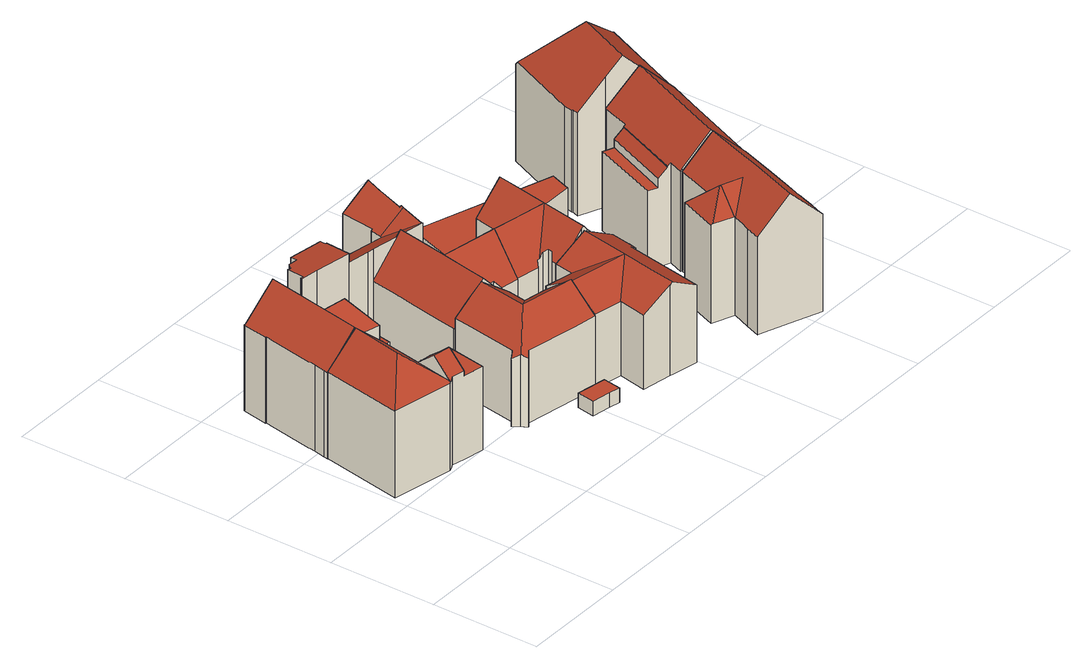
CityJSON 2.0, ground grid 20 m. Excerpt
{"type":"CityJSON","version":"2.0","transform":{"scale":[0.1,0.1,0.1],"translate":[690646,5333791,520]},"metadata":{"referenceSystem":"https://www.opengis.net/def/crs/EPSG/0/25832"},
"CityObjects":{
"building1":{"type":"Building","attributes":{"Gemeindeschluessel":"09162000","HoeheDach":"542.280","HoeheGrund":"520.680","Methode":"2000","NiedrigsteTraufeDesGebaeudes":"536.258","Geometrietyp2DReferenz":"3000","function":"31001_9998","roofType":"3200","measuredHeight":21.6,"storeysAboveGround":4},"geometry":[{"type":"MultiSurface","lod":"2","boundaries":[[[0,1,2,3,4,5]],[[5,4,6,7,8,9]],[[10,11,12,13,14,15]],[[16,17,18,19,20,21,22,23,24]],[[25,22,21]],[[26,7,6,27]],[[28,29,15,14]],[[23,22,25,30,8,31,32,33,34,11,10,15,29,35,36]],[[24,23,36,37]],[[38,39,40,41]],[[40,39,3,2,1]],[[16,24,37,42,43]],[[20,0,5,9,25,21]],[[44,45,34,33,32,46]],[[35,29,28,47,48,49]],[[50,51,49,48]],[[4,3,39,38,52,27,6]],[[41,53,19,18,17,16,43,50,48,47,28,14,13,12,45,44,46,54,55,26,27,52,38]],[[37,36,35,49,51,42]],[[12,11,34,45]],[[46,32,31,54]],[[8,7,26,55,54,31]],[[9,8,30,25]],[[43,42,51,50]],[[53,41,40,1,0,20,19]]],"semantics":{"surfaces":[{"type":"WallSurface"},{"type":"RoofSurface"},{"type":"GroundSurface"}],"values":[0,1,0,0,0,0,0,1,1,0,1,0,1,0,0,0,0,2,1,0,0,0,0,0,0]}}]},
"building2":{"type":"Building","attributes":{"Gemeindeschluessel":"09162000","HoeheDach":"542.490","HoeheGrund":"520.620","Methode":"2000","NiedrigsteTraufeDesGebaeudes":"536.557","Geometrietyp2DReferenz":"3000","function":"31001_9998","roofType":"3100","measuredHeight":21.87,"storeysAboveGround":4},"geometry":[{"type":"MultiSurface","lod":"2","boundaries":[[[56,57,58,59]],[[58,57,60,61,62,63,64,65,66,67,68,69,70,71,72,73,74,75]],[[76,77,78,79]],[[80,81,82,83]],[[75,74,73,72,71,84,82,81,85,86,87,88,89,90,91,92,93,94,95]],[[93,92,91,90,89,88,87,96,97,98,99,100,101,102]],[[103,77,76,104]],[[105,106,107,108,109,110,64,63,62,61]],[[111,112,113,114,68,67,66,115]],[[56,116,105,61,60,57]],[[117,95,94,118]],[[71,70,119,120,84]],[[104,109,108,107,106,105,116,56,59,121,117,118,102,101,100,99,98,97,96,122,123,80,83,120,119,124,114,113,112,111,125,126,103]],[[79,78,127,115,66,65]],[[121,59,58,75,95,117]],[[122,86,85,123]],[[119,70,69,124]],[[83,82,84,120]],[[104,76,110,109]],[[124,69,68,114]],[[96,87,86,122]],[[118,94,93,102]],[[127,78,77,103,126,125,111,115]],[[64,110,76,79,65]],[[123,85,81,80]]],"semantics":{"surfaces":[{"type":"WallSurface"},{"type":"RoofSurface"},{"type":"GroundSurface"}],"values":[0,1,1,0,1,0,0,0,0,0,0,0,2,1,0,0,0,0,0,0,0,0,0,1,0]}}]},
"building3":{"type":"Building","attributes":{"Gemeindeschluessel":"09162000","HoeheDach":"527.062","HoeheGrund":"521.062","Methode":"3220","NiedrigsteTraufeDesGebaeudes":"527.062","Geometrietyp2DReferenz":"3000","function":"31001_2000","roofType":"9999","measuredHeight":6},"geometry":[{"type":"MultiSurface","lod":"2","boundaries":[[[128,129,130,131]],[[129,132,133,130]],[[132,134,135,133]],[[133,135,131,130]],[[134,128,131,135]],[[129,128,134,132]]],"semantics":{"surfaces":[{"type":"WallSurface"},{"type":"GroundSurface"},{"type":"RoofSurface"}],"values":[0,0,0,1,0,2]}}]},
"building4":{"type":"Building","attributes":{"Gemeindeschluessel":"09162000","HoeheDach":"523.861","HoeheGrund":"520.950","Methode":"1000","NiedrigsteTraufeDesGebaeudes":"523.861","Geometrietyp2DReferenz":"3000","function":"31001_2000","roofType":"1000","measuredHeight":2.91},"geometry":[{"type":"MultiSurface","lod":"2","boundaries":[[[136,137,138,139]],[[140,141,136,139,142,143,144,145,146,147]],[[146,148,149,147]],[[139,138,150,142]],[[143,151,152,144]],[[149,148,153,152,151,150,138,137,154,155]],[[140,155,154,141]],[[141,154,137,136]],[[145,153,148,146]],[[144,152,153,145]],[[147,149,155,140]],[[142,150,151,143]]],"semantics":{"surfaces":[{"type":"WallSurface"},{"type":"GroundSurface"},{"type":"RoofSurface"}],"values":[0,1,0,0,0,2,0,0,0,0,0,0]}}]},
"building5":{"type":"Building","attributes":{"Gemeindeschluessel":"09162000","HoeheDach":"538.760","HoeheGrund":"521.050","Methode":"2000","NiedrigsteTraufeDesGebaeudes":"533.647","Geometrietyp2DReferenz":"3000","function":"31001_9998","roofType":"3100","measuredHeight":17.71},"geometry":[{"type":"MultiSurface","lod":"2","boundaries":[[[156,157,158,159]],[[160,161,157,156,162,163]],[[164,165,166,167,168,169,170,158,157,161,160,171,172]],[[173,174,175,176]],[[177,178,179,176,167]],[[180,181,182,183]],[[175,174,183,182]],[[173,176,179,184]],[[185,186,187,184,179,178]],[[159,158,170,188]],[[187,186,189,190,191,192,193,194,195,196,197,198,163,162,156,159,188,180,183,174,173,184]],[[196,195,165,164,172,197]],[[172,171,160,163,198,197]],[[192,191,190,199,200,201]],[[189,186,185,202,199,190]],[[169,181,180,188,170]],[[176,175,182,181,169,168,167]],[[194,193,192,201,203,166,165,195]],[[203,201,200,199,202,185,178,177,167,166]]],"semantics":{"surfaces":[{"type":"WallSurface"},{"type":"RoofSurface"},{"type":"GroundSurface"}],"values":[0,0,1,0,1,0,0,0,0,0,2,0,0,0,0,0,1,0,1]}}]},
"building6":{"type":"Building","attributes":{"Gemeindeschluessel":"09162000","HoeheDach":"523.660","HoeheGrund":"521.026","Methode":"2000","NiedrigsteTraufeDesGebaeudes":"523.660","Geometrietyp2DReferenz":"3000","function":"31001_2000","roofType":"1000","measuredHeight":2.63},"geometry":[{"type":"MultiSurface","lod":"2","boundaries":[[[204,205,206,207]],[[208,209,205,204]],[[210,208,204,207,211]],[[211,212,213,210]],[[212,206,205,209,213]],[[207,206,212,211]],[[210,213,209,208]]],"semantics":{"surfaces":[{"type":"WallSurface"},{"type":"GroundSurface"},{"type":"RoofSurface"}],"values":[0,0,1,0,2,0,0]}}]},
"building7":{"type":"Building","attributes":{"Gemeindeschluessel":"09162000","HoeheDach":"539.975","HoeheGrund":"520.618","Methode":"2000","NiedrigsteTraufeDesGebaeudes":"535.111","Geometrietyp2DReferenz":"3000","function":"31001_9998","roofType":"2100","measuredHeight":19.36},"geometry":[{"type":"MultiSurface","lod":"2","boundaries":[[[214,215,216,124]],[[217,218,219,220,221,222,223,224,225,226,227,114,124,216,228,229,230,231,232,233,234,235,236,237,238,239,240,241,242,243]],[[226,244,245,227]],[[225,224,246,247,248]],[[249,221,220,250]],[[239,251,252,240]],[[253,254,232,231]],[[216,215,255,228]],[[242,256,257,243]],[[237,258,259,238]],[[236,260,258,237]],[[241,261,256,242]],[[262,263,248,247]],[[249,250,264,265,262,247,246,266,267]],[[261,241,240,252]],[[225,248,244,226]],[[236,235,265,268,260]],[[261,252,251,259,258,260,268,269,270,271,257,256]],[[220,219,264,250]],[[232,254,272,233]],[[219,218,270,269,264]],[[245,273,114,227]],[[228,255,274,229]],[[229,274,275,230]],[[272,276,234,233]],[[222,267,266,223]],[[271,217,243,257]],[[217,271,270,218]],[[264,269,268,265]],[[238,259,251,239]],[[223,266,246,224]],[[230,275,253,231]],[[114,273,214,124]],[[221,249,267,222]],[[245,244,248,263,276,272,254,253,275,274,255,215,214,273]],[[265,235,234,276,263,262]]],"semantics":{"surfaces":[{"type":"WallSurface"},{"type":"GroundSurface"},{"type":"RoofSurface"}],"values":[0,1,0,0,0,0,0,0,0,0,0,0,0,2,0,0,0,2,0,0,0,0,0,0,0,0,0,0,2,0,0,0,0,0,2,0]}}]},
"building8":{"type":"Building","attributes":{"Gemeindeschluessel":"09162000","HoeheDach":"539.082","HoeheGrund":"520.960","Methode":"1000","NiedrigsteTraufeDesGebaeudes":"532.267","Geometrietyp2DReferenz":"3000","function":"31001_9998","roofType":"3100","measuredHeight":18.12},"geometry":[{"type":"MultiSurface","lod":"2","boundaries":[[[277,278,279,280,281,282]],[[283,183,284,285,286,180]],[[287,288,289,290]],[[291,292,293,294]],[[295,294,293,296,297,298]],[[299,300,301,174]],[[302,303,304,305]],[[306,297,296,293,292,307,308,278,277,282]],[[309,307,292,291]],[[310,311,309,291,294,295,298,312,313,314,299,174,183,283,180,188,159,156,315,316,317,318,287,290,319,302,305,320,321,322,323,324,325]],[[284,301,300,326,327,328,306,282,329,285]],[[318,330,288,287]],[[156,331,332,315]],[[312,298,297,306,328]],[[308,311,310,325,279,278]],[[281,333,334,335,304,303,336,337,282]],[[338,339,286,285,329,282,337,336,289,288,330,340,341,332,331]],[[180,286,339,188]],[[311,308,307,309]],[[188,339,338,159]],[[174,301,284,183]],[[322,321,320,335,334,333]],[[159,338,331,156]],[[314,313,312,328,327,326]],[[336,303,302,319,290,289]],[[314,326,300,299]],[[332,341,340,330,318,317,316,315]],[[305,304,335,320]],[[281,280,279,325,324,323,322,333]]],"semantics":{"surfaces":[{"type":"RoofSurface"},{"type":"WallSurface"},{"type":"GroundSurface"}],"values":[0,1,1,1,1,1,1,0,1,2,0,1,1,1,1,0,0,1,1,1,1,1,1,1,1,1,1,1,1]}}]},
"building9":{"type":"Building","attributes":{"Gemeindeschluessel":"09162000","HoeheDach":"538.309","HoeheGrund":"520.980","Methode":"1000","NiedrigsteTraufeDesGebaeudes":"534.822","Geometrietyp2DReferenz":"3000","function":"31001_9998","roofType":"3100","measuredHeight":17.33},"geometry":[{"type":"MultiSurface","lod":"2","boundaries":[[[342,343,344,345]],[[346,347,348,349,350,351]],[[352,353,354,347,346,355]],[[355,346,351,356]],[[345,344,357,358]],[[359,360,361,362,363,364,365,366]],[[367,368,369,370,184,371]],[[372,373,350,374,375,186]],[[376,377,378,379,358,357]],[[378,377,363,362]],[[351,350,373,356]],[[368,380,381,382,383,369]],[[359,366,384,385]],[[386,349,368,367,371,387]],[[354,388,389,384,366,365,364,363,377,376,390,349,348,347]],[[374,350,349,386,387,375]],[[382,381,343,342]],[[361,360,359,385,391,392,353,352,355,356,373,372,186,393,184,370,369,383,382,342,345,358,379,378,362]],[[375,387,371,184,393,186]],[[353,392,391,385,384,389,388,354]],[[349,390,376,357,344,343,381,380,368]]],"semantics":{"surfaces":[{"type":"WallSurface"},{"type":"RoofSurface"},{"type":"GroundSurface"}],"values":[0,1,0,0,0,0,0,0,0,0,0,0,0,1,1,1,0,2,0,0,1]}}]},
"building10":{"type":"Building","attributes":{"Gemeindeschluessel":"09162000","HoeheDach":"539.152","HoeheGrund":"520.970","Methode":"2000","NiedrigsteTraufeDesGebaeudes":"532.467","Geometrietyp2DReferenz":"3000","function":"31001_1000","roofType":"3100","measuredHeight":18.18,"storeysAboveGround":3},"geometry":[{"type":"MultiSurface","lod":"2","boundaries":[[[394,395,396,397,398,399,400,401,402,403,404,405]],[[406,407,408,409,410,411,412,413]],[[414,404,403,415]],[[416,417,418,362,378,419,358,345,342,414,415,420,421,422,423,424,425,309,311,325,426,427,428,429,412,411,410,409]],[[403,402,401,421,420,415]],[[424,430,431,425]],[[432,433,434,428,427,426,325,435]],[[419,378,436,396,395,358]],[[342,405,404,414]],[[431,430,399,398,437,438,439]],[[345,394,405,342]],[[436,440,441,442,443,408,407,406,444,398,397,396]],[[362,418,417,416,409,408,443,442,441,440]],[[358,395,394,345]],[[311,438,435,325]],[[362,440,436,378]],[[398,444,406,413,445,434,433]],[[434,445,413,412,429,428]],[[425,431,439,309]],[[421,401,400,422]],[[423,422,400,399,430,424]],[[437,398,433,432,435,438]],[[309,439,438,311]]],"semantics":{"surfaces":[{"type":"RoofSurface"},{"type":"WallSurface"},{"type":"GroundSurface"}],"values":[0,1,1,2,1,1,1,1,1,0,1,0,1,1,1,1,0,1,1,1,1,0,1]}}]},
"building11":{"type":"Building","attributes":{"Gemeindeschluessel":"09162000","HoeheDach":"528.891","HoeheGrund":"520.480","Methode":"2000","NiedrigsteTraufeDesGebaeudes":"524.372","Geometrietyp2DReferenz":"3000","function":"31001_9998","roofType":"1000","measuredHeight":8.41},"geometry":[{"type":"MultiSurface","lod":"2","boundaries":[[[446,447,448,449,450,451,452,453,454,455,456]],[[457,458,459,460,461,462,463,464,465,466,467,468,469,470,471,472]],[[473,474,475,467,466,465]],[[467,475,476,468]],[[464,477,473,465]],[[477,478,479,480,481,476,475,474,473]],[[480,454,453,471,470,469,481]],[[468,476,481,469]],[[457,451,450,458]],[[471,453,452,472]],[[460,459,458,450,449,448,447,461]],[[456,455,454,480,479,478]],[[463,462,446,456,478,477,464]],[[472,452,451,457]],[[461,447,446,462]]],"semantics":{"surfaces":[{"type":"RoofSurface"},{"type":"GroundSurface"},{"type":"WallSurface"}],"values":[0,1,2,2,2,0,2,2,2,2,2,2,2,2,2]}}]},
"building12":{"type":"Building","attributes":{"Gemeindeschluessel":"09162000","HoeheDach":"544.640","HoeheGrund":"520.410","Methode":"2000","NiedrigsteTraufeDesGebaeudes":"538.552","Geometrietyp2DReferenz":"3000","function":"31001_9998","roofType":"3100","measuredHeight":24.23,"storeysAboveGround":5},"geometry":[{"type":"MultiSurface","lod":"2","boundaries":[[[482,483,484,485,486,487,488,489,490,491,492,493,494,495]],[[496,497,491,498]],[[499,500,501,502,503,504]],[[505,506,507,508,509,510,489,488,487,486,485,484]],[[511,512,513,514]],[[510,509,508,507,506,505,515,516,517,518,511,514,519,520,521,522,523,524,503,502,501,525,496,498,526]],[[523,522,527,528,529,524]],[[530,531,532,527]],[[500,533,497,496,525,501]],[[518,517,516,482,495,534,512,511]],[[490,526,498,491]],[[528,535,504,529]],[[515,483,482,516]],[[513,536,537,530,527,522,521,520,519,514]],[[535,532,499,504]],[[526,490,489,510]],[[524,529,504,503]],[[505,484,483,515]],[[534,495,494,493,492,491,497,533,500,499,531,530,537,536,513,512]],[[527,532,535,528]],[[531,499,532]]],"semantics":{"surfaces":[{"type":"RoofSurface"},{"type":"WallSurface"},{"type":"GroundSurface"}],"values":[0,1,1,1,1,2,1,0,1,1,1,0,1,1,0,1,1,1,0,0,0]}}]},
"building13":{"type":"Building","attributes":{"Gemeindeschluessel":"09162000","HoeheDach":"544.796","HoeheGrund":"520.430","Methode":"2000","NiedrigsteTraufeDesGebaeudes":"535.238","Geometrietyp2DReferenz":"3000","function":"31001_1000","roofType":"3100","measuredHeight":24.37,"storeysAboveGround":5},"geometry":[{"type":"MultiSurface","lod":"2","boundaries":[[[538,539,540,541,542,543,544,545,546,547,548,549,550]],[[551,552,553,554]],[[496,538,550,555]],[[556,553,552,546,545,557,558,559,560,561]],[[562,498,563,539,538,496]],[[564,565,526,498,562,496,555,566,567,568,569,570,560,559,558,557,571,572,573,574]],[[570,575,561,560]],[[551,547,546,552]],[[526,565,564,574,576,577,578,579]],[[542,576,574,573,572,543]],[[563,579,578,577,576,542,541,540,539]],[[545,544,543,572,571,557]],[[526,579,563,498]],[[580,556,561,575]],[[550,549,548,567,566,555]],[[580,554,553,556]],[[569,568,567,548,547,551,554,580,575,570]]],"semantics":{"surfaces":[{"type":"RoofSurface"},{"type":"WallSurface"},{"type":"GroundSurface"}],"values":[0,0,1,1,1,2,1,1,1,1,0,1,1,0,1,1,1]}}]},
"building14":{"type":"Building","attributes":{"Gemeindeschluessel":"09162000","HoeheDach":"547.600","HoeheGrund":"520.300","Methode":"2000","NiedrigsteTraufeDesGebaeudes":"538.399","Geometrietyp2DReferenz":"3000","function":"31001_9998","roofType":"3200","measuredHeight":27.3,"storeysAboveGround":3},"geometry":[{"type":"MultiSurface","lod":"2","boundaries":[[[581,582,583,584,585,586]],[[587,588,589,584,583]],[[590,589,588,591,592]],[[593,594,595,596]],[[596,595,597,598]],[[599,586,585,600,597,595,594,601]],[[602,603,581,586,599]],[[602,599,601,604]],[[590,600,585,584,589]],[[605,582,581,603]],[[592,598,597,600,590]],[[587,583,582,605]],[[604,601,594,593]],[[602,604,593,596,598,592,591,588,587,605,603]]],"semantics":{"surfaces":[{"type":"RoofSurface"},{"type":"WallSurface"},{"type":"GroundSurface"}],"values":[0,1,1,1,1,0,1,1,0,1,1,1,1,2]}}]}
},
"vertices":[
[156,204,172],[156,204,163],[162,237,163],[170,279,163],[170,279,165],[162,237,200],[151,282,165],[145,279,169],[137,279,169],[130,243,200],[151,358,169],[152,358,168],[152,358,7],[151,358,7],[150,359,7],[150,359,171],[118,203,7],[121,204,7],[123,205,7],[132,209,7],[132,209,172],[123,205,167],[123,205,169],[121,204,171],[118,203,169],[123,207,169],[145,279,7],[151,282,7],[149,357,7],[149,357,171],[130,243,169],[134,280,172],[149,349,170],[150,349,169],[151,349,168],[91,367,223],[73,273,223],[3,225,170],[207,272,7],[207,272,163],[195,197,163],[195,197,7],[3,225,169],[3,225,7],[150,349,7],[151,349,7],[149,349,7],[91,367,7],[90,367,7],[90,367,223],[31,377,7],[31,377,169],[170,279,7],[156,204,7],[134,280,7],[137,279,7],
[149,357,6],[149,357,166],[90,367,224],[90,367,6],[150,359,166],[150,361,166],[154,384,166],[156,397,166],[157,398,166],[121,450,209],[173,487,166],[173,488,166],[182,538,166],[183,542,166],[124,552,224],[124,552,225],[114,498,225],[105,453,225],[97,407,225],[89,367,225],[189,393,166],[205,481,166],[204,481,167],[165,443,209],[64,563,6],[64,563,166],[65,563,167],[65,563,6],[65,562,167],[64,562,166],[55,515,166],[56,515,167],[55,508,167],[55,507,167],[47,463,167],[39,419,167],[39,417,167],[37,406,168],[32,384,167],[31,377,167],[56,515,6],[55,508,6],[55,507,6],[47,463,6],[39,419,6],[39,417,6],[37,406,6],[205,481,6],[189,393,6],[150,361,6],[154,384,6],[156,397,6],[157,398,6],[157,399,6],[157,399,167],[172,487,6],[173,487,6],[173,488,6],[182,538,6],[172,487,167],[150,359,6],[31,377,6],[32,384,6],[124,552,6],[65,562,6],[89,367,6],[55,515,6],[64,562,6],[183,542,6],[174,486,6],[204,481,6],[174,486,167],
[210,293,71],[219,345,71],[219,345,11],[210,293,11],[268,336,71],[268,336,11],[259,285,71],[259,285,11],
[282,522,9],[282,522,39],[283,523,39],[283,523,9],[206,494,9],[214,533,9],[324,516,9],[315,467,9],[283,471,9],[282,467,9],[218,476,9],[221,492,9],[218,476,39],[221,492,39],[324,516,39],[315,467,39],[283,471,39],[282,467,39],[214,533,39],[206,494,39],
[302,330,10],[302,330,144],[332,325,168],[332,325,10],[282,204,144],[297,296,144],[297,296,10],[282,204,10],[277,189,142],[279,186,144],[280,185,145],[343,229,188],[352,286,188],[357,320,188],[357,320,187],[279,202,142],[271,198,136],[410,275,10],[416,310,10],[416,310,142],[410,275,142],[401,218,188],[445,210,188],[455,267,142],[360,320,10],[360,320,185],[388,315,164],[388,315,10],[455,267,10],[436,157,145],[436,157,10],[445,210,10],[357,320,10],[393,164,10],[296,182,10],[292,179,10],[286,175,10],[282,181,10],[280,185,10],[279,186,10],[277,189,10],[271,198,10],[279,202,10],[296,182,145],[292,179,142],[286,175,138],[393,164,145],[282,181,142],
[432,136,10],[432,136,37],[427,103,37],[427,103,10],[377,146,10],[377,146,37],[371,113,10],[405,107,10],[405,107,37],[371,113,37],
[183,542,199],[188,541,199],[188,541,6],[458,553,6],[461,552,6],[445,501,6],[444,498,6],[391,507,6],[337,516,6],[336,514,6],[324,516,6],[283,522,6],[282,522,6],[214,533,6],[194,575,6],[200,574,6],[210,584,6],[227,582,6],[229,595,6],[293,585,6],[291,573,6],[409,552,6],[414,576,6],[417,576,6],[426,639,6],[427,641,6],[454,637,6],[483,633,6],[482,629,6],[473,602,6],[282,522,200],[214,533,200],[324,516,183],[283,522,183],[283,522,200],[391,507,181],[444,498,181],[427,641,152],[454,637,170],[227,582,194],[229,595,193],[194,575,196],[482,629,188],[473,602,185],[417,576,154],[426,639,152],[414,576,152],[483,633,188],[293,573,151],[293,573,194],[445,501,180],[409,552,152],[336,514,183],[337,516,181],[410,555,152],[459,547,183],[461,552,184],[458,553,182],[293,585,193],[182,538,200],[200,574,196],[210,584,194],[291,573,194],
[440,398,191],[486,390,191],[496,441,126],[450,450,125],[448,451,125],[379,408,191],[362,319,10],[388,315,162],[362,319,191],[360,320,188],[337,516,10],[337,516,123],[391,507,184],[391,507,10],[440,342,10],[440,342,123],[434,353,134],[434,353,10],[432,353,10],[432,353,134],[422,354,134],[422,354,10],[420,331,10],[420,331,131],[416,310,131],[444,498,10],[444,498,138],[445,501,138],[445,501,10],[422,354,133],[475,336,123],[486,389,189],[475,336,10],[486,390,10],[486,389,10],[414,348,10],[413,346,10],[413,340,10],[303,333,10],[309,365,10],[329,473,10],[336,514,10],[397,506,10],[448,500,10],[441,454,10],[441,452,10],[448,451,10],[450,450,10],[496,441,10],[413,340,140],[413,346,141],[414,348,141],[369,354,191],[336,514,123],[302,330,123],[303,333,123],[441,452,132],[441,454,133],[448,500,134],[397,506,191],[389,463,191],[332,325,157],[357,320,185],[329,473,123],[309,365,123],
[525,290,10],[525,290,154],[543,287,164],[543,287,10],[535,84,180],[540,83,183],[549,136,183],[559,191,183],[489,147,148],[479,94,148],[540,83,10],[590,74,10],[590,74,154],[535,84,10],[479,94,10],[570,282,180],[570,282,10],[626,219,10],[629,235,10],[629,236,10],[635,270,10],[635,270,148],[629,236,148],[629,235,148],[626,219,148],[508,257,148],[509,257,148],[509,257,10],[508,257,10],[455,267,148],[488,147,10],[489,147,10],[488,147,148],[436,157,148],[575,281,183],[580,280,180],[580,280,10],[575,281,10],[509,258,148],[515,292,148],[515,292,10],[509,258,10],[617,221,154],[617,221,10],[498,202,183],[446,212,183],[600,126,154],[602,136,154],[569,247,183],[602,136,10],[600,126,10],[446,212,10],
[543,287,158],[570,282,188],[574,281,192],[580,316,192],[590,370,192],[528,334,134],[536,333,142],[540,325,149],[540,323,149],[539,317,149],[529,309,139],[525,290,140],[608,470,192],[614,469,185],[670,459,125],[670,459,10],[614,469,10],[608,470,10],[558,479,10],[558,479,137],[529,309,10],[539,317,10],[662,412,10],[661,411,10],[642,305,10],[574,281,10],[540,323,10],[540,325,10],[536,333,10],[528,334,10],[524,335,10],[518,328,10],[537,433,10],[539,433,10],[549,431,10],[549,432,10],[524,335,134],[518,328,125],[537,433,126],[539,433,126],[549,431,137],[496,441,125],[580,280,184],[527,381,192],[486,389,192],[475,336,125],[635,270,125],[642,305,125],[661,411,125],[662,412,125],[600,423,192],[549,432,137],
[505,489,89],[558,479,89],[608,470,89],[614,469,89],[670,459,89],[771,459,89],[785,497,89],[555,573,89],[531,582,89],[506,504,89],[502,489,89],[771,459,5],[670,459,5],[614,469,5],[608,470,5],[558,479,5],[505,489,5],[502,489,5],[448,500,5],[445,501,5],[452,523,5],[461,552,5],[458,553,5],[473,602,5],[531,582,5],[555,573,5],[785,497,5],[445,501,44],[452,523,44],[461,552,44],[458,553,44],[448,500,44],[502,489,44],[506,504,44],[531,582,44],[473,602,44],
[830,7,187],[834,20,187],[840,37,188],[851,68,187],[851,69,187],[864,105,187],[877,142,187],[901,209,187],[901,211,187],[846,232,246],[822,163,246],[809,126,246],[796,89,246],[774,28,246],[793,252,4],[793,252,190],[846,232,4],[766,184,187],[767,184,189],[767,184,4],[766,184,4],[727,199,4],[727,199,187],[840,37,4],[851,68,4],[851,69,4],[864,105,4],[877,142,4],[901,209,4],[717,49,4],[717,49,186],[727,76,186],[727,76,4],[834,20,4],[830,7,4],[774,28,4],[718,49,4],[733,91,4],[740,109,4],[740,110,4],[740,111,4],[702,126,4],[700,127,4],[768,184,4],[901,211,4],[740,111,188],[702,126,189],[700,127,187],[740,110,187],[790,133,227],[753,147,227],[768,184,189],[718,49,187],[750,148,227],[733,91,187],[740,109,187],
[793,252,195],[843,233,248],[852,255,248],[904,382,248],[925,433,248],[869,457,187],[849,406,188],[848,404,188],[846,405,186],[795,282,186],[800,280,191],[799,276,191],[790,253,191],[795,282,184],[846,405,184],[830,412,168],[779,289,168],[790,253,4],[830,412,152],[848,404,4],[846,405,4],[830,412,4],[810,420,4],[810,420,152],[843,233,4],[846,232,245],[961,357,4],[910,233,4],[799,276,4],[800,280,4],[795,282,4],[779,289,4],[762,296,4],[849,406,4],[869,457,4],[925,433,4],[982,408,4],[762,296,152],[982,408,186],[961,357,186],[910,233,186],[901,211,186],[779,289,152],
[982,408,184],[1003,460,185],[1054,579,184],[1053,579,184],[940,548,276],[897,445,276],[1054,579,3],[1019,593,3],[1019,593,184],[890,648,184],[993,604,3],[890,648,3],[826,490,3],[826,490,194],[825,491,193],[825,491,3],[830,508,191],[830,508,3],[869,457,246],[887,642,192],[822,477,195],[869,457,3],[982,408,3],[822,477,3],[1003,460,3]
]}
